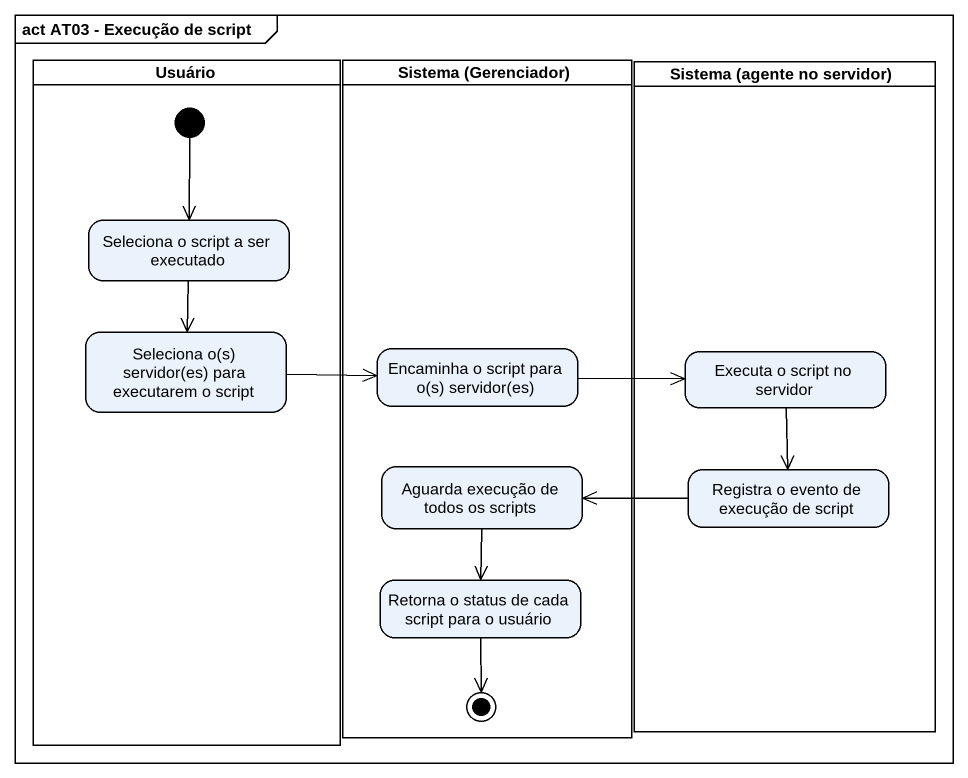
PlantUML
@startuml
mainframe act AT03 - Execução de script
hide empty description
state Usuário <<partition>> {
  state "Seleciona o script a ser executado" as Seleciona_o_script_a_ser
  state "Seleciona o(s) servidor(es) para executarem o script" as Seleciona_o_s_servidor_es
  [*] --> Seleciona_o_script_a_ser
}
state "Sistema (Gerenciador)" as Sistema_Gerenciador <<partition>> {
  state "Encaminha o script para o(s) servidor(es)" as Encaminha_o_script_para_o_s
  state "Aguarda execução de todos os scripts" as Aguarda_execução_de_todos
  state "Retorna o status de cada script para o usuário" as Retorna_o_status_de_cada
  Retorna_o_status_de_cada --> [*]
}
state "Sistema (agente no servidor)" as Sistema_agente_no_servidor <<partition>> {
  state "Executa o script no servidor" as Executa_o_script_no_servidor
  state "Registra o evento de execução de script" as Registra_o_evento_de
}
Seleciona_o_script_a_ser --> Seleciona_o_s_servidor_es
Seleciona_o_s_servidor_es -right-> Encaminha_o_script_para_o_s
Encaminha_o_script_para_o_s -right-> Executa_o_script_no_servidor
Executa_o_script_no_servidor --> Registra_o_evento_de
Aguarda_execução_de_todos --> Retorna_o_status_de_cada
Registra_o_evento_de -left-> Aguarda_execução_de_todos
@enduml
